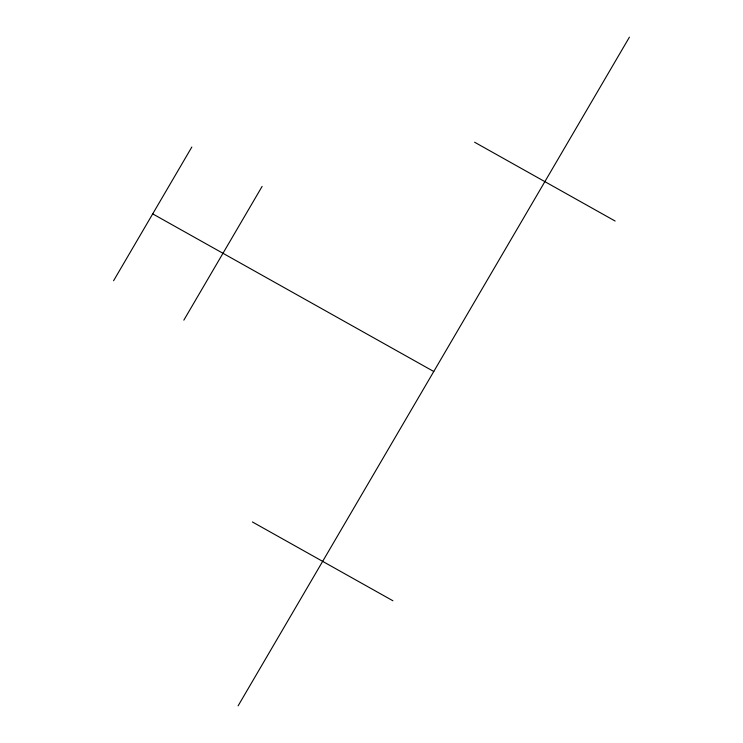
<?xml version="1.0" encoding="UTF-8"?>
<svg xmlns="http://www.w3.org/2000/svg" width="743" height="743" viewBox="0 0 743 743"><rect width="100%" height="100%" fill="white"/><g stroke="black" fill="none" stroke-linecap="round" stroke-linejoin="round"><path stroke-width="1.11" d="M113.577 280.752L191.843 147.012M183.837 320.159L262.103 186.419M238.104 705.85L629.423 37.15M474.61 142.229L615.13 221.042M152.705 213.882L433.763 371.5M252.397 521.957L392.917 600.771"/></g></svg>
